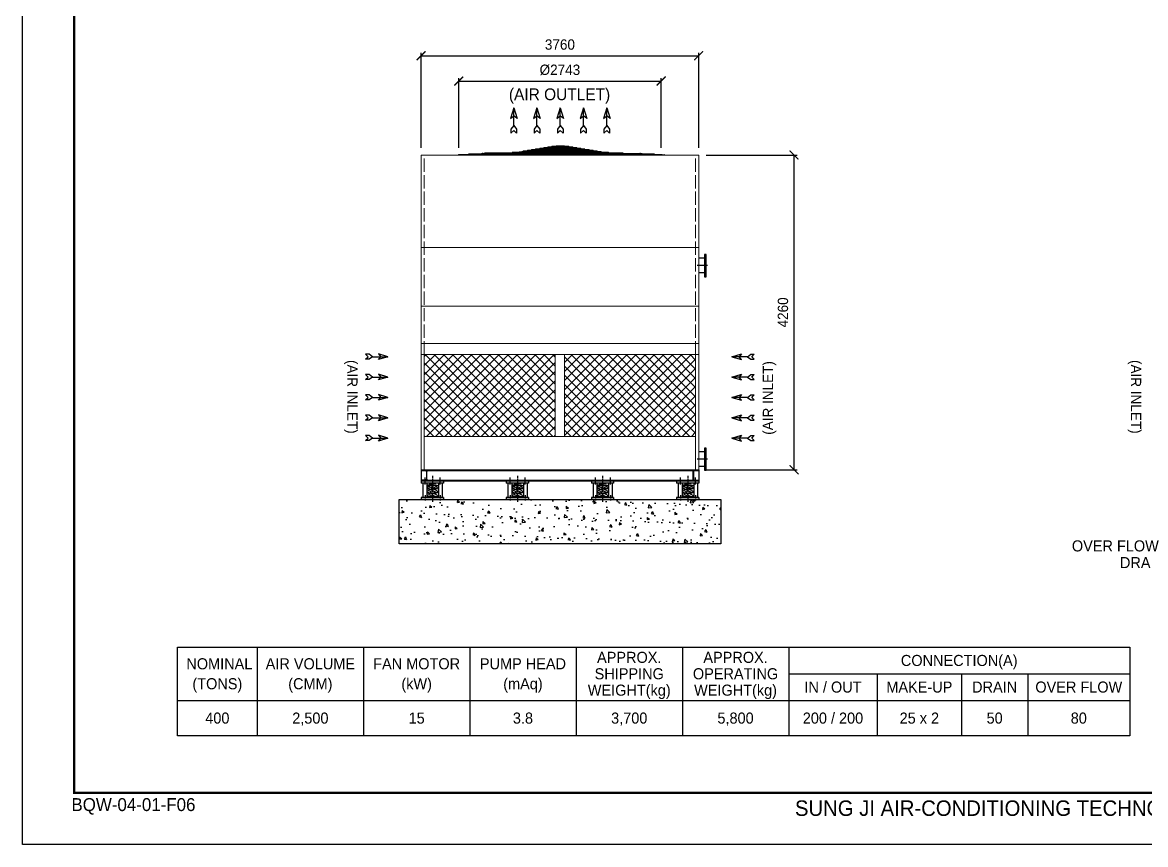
# Model space of a CAD drawing. Header units: millimetres. Extents: x 153008 to 191610, y 0 to 20795.
# Drawn here: x 162203 to 177417, y 0 to 11128 of the extents above; entities that cross this region are included whole.
import ezdxf
from ezdxf.enums import TextEntityAlignment as Align

# ---------------------------------------------------------------- set-up
doc = ezdxf.new("R2010")
doc.units = ezdxf.units.MM
doc.header["$LTSCALE"] = 30
doc.header["$MEASUREMENT"] = 0
doc.linetypes.add('CENTER', pattern=[2, 1.25, -0.25, 0.25, -0.25])
doc.linetypes.add('DASHED', pattern=[15, 12, -3])
doc.layers.get('0').update_dxf_attribs({"linetype": 'CONTINUOUS'})
doc.layers.get('DEFPOINTS').update_dxf_attribs({"color": 143, "linetype": 'CONTINUOUS'})
for name, color, linetype in [('4', 2, 'CONTINUOUS'), ('center', 1, 'CENTER'), ('L1_', 7, 'CONTINUOUS'), ('냉각탑', 4, 'CONTINUOUS'), ('냉각탑_box', 1, 'CONTINUOUS'), ('냉각탑_dim', 1, 'CONTINUOUS'), ('냉각탑_form', 1, 'CONTINUOUS'), ('냉각탑_text', 3, 'CONTINUOUS'), ('냉각탑_기초', 23, 'CONTINUOUS'), ('냉각탑_찬넬방진', 1, 'CONTINUOUS')]:
    doc.layers.add(name, color=color, linetype=linetype)
doc.styles.add('HY울릉도L', font='')
doc.styles.add('돋움', font='')
doc.styles.get('HY울릉도L').set_extended_font_data('HY울릉도L')
doc.styles.get('돋움').set_extended_font_data('Dotum')
doc.dimstyles.new('성지DIM', dxfattribs={"dimtxt": 3.5, "dimasz": 3, "dimexe": 1, "dimexo": 2.5, "dimgap": 2, "dimtad": 1, "dimdec": 0, "dimzin": 3, "dimdsep": 46, "dimtxsty": 'HY울릉도L', "dimblk": 'ARCHTICK', "dimcen": -2, "dimclrd": 256, "dimclre": 256, "dimclrt": 7, "dimadec": 0, "dimazin": 0, "dimtfac": 1, "dimtdec": 0, "dimtofl": 0, "dimtmove": 0, "dimatfit": 3, "dimfxl": 0, "dimtolj": 1, "dimtzin": 0, "dimlwe": -1, "dimarcsym": 0})

# ---------------------------------------------------------------- blocks, each defined once
blk = doc.blocks.new('냉각탑form')
at = {"layer": 'DEFPOINTS'}
blk.add_lwpolyline([(0, 297.07), (420.1, 297.07), (420.1, 0), (0, 0)], close=True, dxfattribs=at)
at = {"layer": '냉각탑_form', "const_width": 0.5}
blk.add_lwpolyline([(10, 287.07), (10, 10), (410.1, 10), (410.1, 287.07)], close=True, dxfattribs=at)
at = {"layer": '냉각탑_form', "style": '돋움'}
for s, height, p in [('BQW-04-01-F06', 2.5006, (9.48, 6.47)), ('SUNG JI AIR-CONDITIONING TECHNOLOGY CO. LTD', 3.0007, (149.5, 5.53))]:
    blk.add_text(s, height=height, dxfattribs=at).set_placement(p)
blk = doc.blocks.new('_ArchTick')
at = {"color": 0, "linetype": 'ByBlock', "const_width": 0.15}
blk.add_lwpolyline([(-0.5, -0.5), (0.5, 0.5)], dxfattribs=at)
blk = doc.blocks.new('*D120')
at = {"layer": 'DEFPOINTS', "color": 0, "transparency": 16777216}
for p in [(171364, 9333), (172656, 9333), (171364, 5073)]:
    blk.add_point(p, dxfattribs=at)
at = {"layer": '냉각탑_dim', "transparency": 16777216}
for p, q in [((171464, 9333), (172696, 9333)), ((171464, 5073), (172696, 5073))]:
    blk.add_line(p, q, dxfattribs=at)
at = {"layer": '냉각탑_dim', "lineweight": -2, "transparency": 16777216}
blk.add_line((172656, 5073), (172656, 9333), dxfattribs=at)
at = {"layer": '냉각탑_dim', "lineweight": -2, "transparency": 16777216, "xscale": 120, "yscale": 120, "zscale": 120}
for p, rotation in [((172656, 9333), 90), ((172656, 5073), 270)]:
    blk.add_blockref('_ArchTick', p, dxfattribs=dict(at, rotation=rotation))
at = {"layer": '냉각탑_dim', "color": 7, "transparency": 16777216, "insert": (172506, 7203), "char_height": 140, "attachment_point": 5, "rotation": 90, "style": 'HY울릉도L'}
blk.add_mtext('\\A1;4260', dxfattribs=at)
blk = doc.blocks.new('*D122')
at = {"layer": 'DEFPOINTS', "color": 0, "transparency": 16777216}
for p in [(171364, 10678), (167604, 9333), (171364, 9333)]:
    blk.add_point(p, dxfattribs=at)
at = {"layer": '냉각탑_dim', "transparency": 16777216}
for p, q in [((167604, 9433), (167604, 10718)), ((171364, 9433), (171364, 10718))]:
    blk.add_line(p, q, dxfattribs=at)
at = {"layer": '냉각탑_dim', "lineweight": -2, "transparency": 16777216}
blk.add_line((167604, 10678), (171364, 10678), dxfattribs=at)
at = {"layer": '냉각탑_dim', "lineweight": -2, "transparency": 16777216, "xscale": 120, "yscale": 120, "zscale": 120, "rotation": 180}
blk.add_blockref('_ArchTick', (167604, 10678), dxfattribs=at)
at = {"layer": '냉각탑_dim', "lineweight": -2, "transparency": 16777216, "xscale": 120, "yscale": 120, "zscale": 120}
blk.add_blockref('_ArchTick', (171364, 10678), dxfattribs=at)
at = {"layer": '냉각탑_dim', "color": 7, "transparency": 16777216, "insert": (169484, 10828), "char_height": 140, "attachment_point": 5, "style": 'HY울릉도L'}
blk.add_mtext('\\A1;3760', dxfattribs=at)
blk = doc.blocks.new('*D123')
at = {"layer": 'DEFPOINTS', "color": 0, "transparency": 16777216}
for p in [(170856, 10335), (168113, 9330), (170856, 9330)]:
    blk.add_point(p, dxfattribs=at)
at = {"layer": '냉각탑_dim', "transparency": 16777216}
for p, q in [((168113, 9430), (168113, 10375)), ((170856, 9430), (170856, 10375))]:
    blk.add_line(p, q, dxfattribs=at)
at = {"layer": '냉각탑_dim', "lineweight": -2, "transparency": 16777216}
blk.add_line((168113, 10335), (170856, 10335), dxfattribs=at)
at = {"layer": '냉각탑_dim', "lineweight": -2, "transparency": 16777216, "xscale": 120, "yscale": 120, "zscale": 120, "rotation": 180}
blk.add_blockref('_ArchTick', (168113, 10335), dxfattribs=at)
at = {"layer": '냉각탑_dim', "lineweight": -2, "transparency": 16777216, "xscale": 120, "yscale": 120, "zscale": 120}
blk.add_blockref('_ArchTick', (170856, 10335), dxfattribs=at)
at = {"layer": '냉각탑_dim', "color": 7, "transparency": 16777216, "insert": (169484, 10485), "char_height": 140, "attachment_point": 5, "style": 'HY울릉도L'}
blk.add_mtext('\\A1;Ø2743', dxfattribs=at)
blk = doc.blocks.new('화살표 IN OUT')
at = {"layer": '냉각탑_dim'}
for p, q in [((-323, 43), (-384, 43)), ((-343, 0), (-384, 43)), ((-384, -43), (-343, 0)), ((-266, 0), (-323, 43)), ((-266, 0), (-323, -43)), ((-266, 0), (0, 0)), ((-163, 50), (-122, 0)), ((0, 0), (-163, 50)), ((-163, -50), (-122, 0)), ((0, 0), (-163, -50)), ((-323, -43), (-384, -43))]:
    blk.add_line(p, q, dxfattribs=at)
blk = doc.blocks.new('sdfghj')
at = {"layer": '4', "color": 3, "linetype": 'CENTER'}
blk.add_line((77432, -35928), (77432, -36281), dxfattribs=at)
at = {"layer": 'L1_', "color": 2, "linetype": 'Continuous'}
for p, q in [((77283, -35997), (77283, -36029)), ((77283, -35997), (77584, -35997)), ((77283, -36029), (77584, -36029)), ((77301, -36029), (77351, -36029)), ((77301, -36029), (77301, -36222)), ((77351, -36029), (77351, -36222)), ((77367, -36056), (77367, -36068)), ((77428, -36056), (77367, -36056)), ((77368, -36080), (77419, -36056)), ((77384, -36029), (77384, -36031)), ((77477, -36031), (77384, -36031)), ((77425, -36031), (77425, -36041)), ((77440, -36041), (77425, -36041)), ((77428, -36130), (77428, -36041)), ((77436, -36130), (77436, -36041)), ((77436, -36056), (77496, -36056)), ((77438, -36056), (77436, -36056)), ((77440, -36031), (77440, -36041)), ((77496, -36080), (77444, -36056)), ((77477, -36029), (77477, -36031)), ((77496, -36056), (77496, -36068)), ((77509, -36029), (77562, -36029)), ((77509, -36029), (77509, -36221)), ((77562, -36029), (77562, -36221)), ((77584, -35997), (77584, -36029)), ((77301, -36120), (77301, -36221)), ((77351, -36120), (77351, -36221)), ((77367, -36063), (77395, -36068)), ((77367, -36160), (77426, -36133)), ((77367, -36160), (77406, -36171)), ((77368, -36105), (77428, -36077)), ((77368, -36131), (77428, -36103)), ((77368, -36189), (77422, -36164)), ((77370, -36106), (77407, -36113)), ((77425, -36191), (77378, -36213)), ((77419, -36158), (77391, -36149)), ((77428, -36100), (77393, -36093)), ((77428, -36130), (77436, -36130)), ((77496, -36105), (77436, -36077)), ((77436, -36099), (77471, -36093)), ((77495, -36131), (77436, -36103)), ((77497, -36160), (77438, -36133)), ((77438, -36191), (77485, -36213)), ((77495, -36189), (77442, -36164)), ((77444, -36158), (77473, -36149)), ((77493, -36106), (77457, -36113)), ((77497, -36160), (77458, -36171)), ((77496, -36063), (77469, -36068)), ((77497, -36209), (77497, -36221)), ((77509, -36120), (77509, -36221)), ((77562, -36120), (77562, -36221)), ((77283, -36221), (77584, -36221)), ((77283, -36221), (77283, -36247)), ((77283, -36247), (77584, -36247)), ((77367, -36210), (77367, -36221)), ((77495, -36213), (77367, -36213)), ((77367, -36213), (77493, -36213)), ((77496, -36213), (77368, -36213)), ((77369, -36213), (77497, -36213)), ((77584, -36221), (77584, -36247))]:
    blk.add_line(p, q, dxfattribs=at)
at = {"layer": 'L1_', "color": 1, "linetype": 'CENTER'}
for p, q in [((77327, -36047), (77327, -35949)), ((77531, -36047), (77531, -35949)), ((77327, -36189), (77327, -36261)), ((77531, -36188), (77531, -36260))]:
    blk.add_line(p, q, dxfattribs=at)
at = {"layer": 'L1_', "color": 2, "linetype": 'Continuous'}
for centre, radius, start, end in [((77381, -36092), 18.3, 142.4554, 226.9466), ((77394, -36147), 31.4, 150.8406, 199.726), ((77368, -36157), 3.63, 199.726, 254.389), ((77386, -36200), 21.4, 154.2564, 218.822), ((77369, -36083), 3.63, 114.7395, 142.4554), ((77370, -36134), 3.63, 114.7395, 150.8406), ((77370, -36192), 3.63, 114.7395, 154.2564), ((77371, -36103), 3.63, 226.9466, 260.1342), ((77418, -36162), 3.63, 294.7395, 71.8917), ((77424, -36167), 3.63, 22.2631, 114.7395), ((77400, -36177), 29.3, 330.1371, 22.2631), ((77425, -36130), 3.63, 294.7395, 0), ((77464, -36177), 29.3, 157.7369, 209.8629), ((77440, -36130), 3.63, 180, 245.2605), ((77440, -36167), 3.63, 65.2605, 157.7369), ((77446, -36162), 3.63, 108.1083, 245.2605), ((77493, -36103), 3.63, 279.8658, 313.0534), ((77483, -36092), 18.3, 313.0534, 37.5446), ((77494, -36134), 3.63, 29.1594, 65.2605), ((77494, -36192), 3.63, 25.7436, 65.2605), ((77478, -36200), 21.4, 321.178, 25.7436), ((77494, -36083), 3.63, 37.5446, 65.2605), ((77470, -36147), 31.4, 340.274, 29.1594), ((77496, -36157), 3.63, 285.611, 340.274)]:
    blk.add_arc(centre, radius, start, end, dxfattribs=at)
blk = doc.blocks.new('673467346')
at = {"layer": '냉각탑_찬넬방진', "ltscale": 500}
for p, q in [((254978, 6161), (254978, 6011)), ((254978, 6161), (258738, 6161)), ((254978, 6151), (255039, 6151)), ((255069, 6151), (258649, 6151)), ((258679, 6151), (258738, 6151)), ((254978, 6011), (258738, 6011)), ((255069, 6021), (258649, 6021)), ((258679, 6021), (258738, 6021))]:
    blk.add_line(p, q, dxfattribs=at)
at = {"layer": '냉각탑_찬넬방진'}
for p, q in [((254980, 6151), (255040, 6151)), ((255051, 6139), (255051, 6033)), ((255057, 6033), (255057, 6139)), ((258661, 6033), (258661, 6139)), ((258667, 6139), (258667, 6033)), ((258738, 6151), (258679, 6151)), ((258738, 6161), (258738, 6011)), ((255039, 6021), (254979, 6021)), ((258679, 6021), (258738, 6021))]:
    blk.add_line(p, q, dxfattribs=at)
for centre, start, end in [((255039, 6139), 0, 90), ((255069, 6139), 90, 180), ((258649, 6139), 0, 90), ((258679, 6139), 90, 180), ((255039, 6033), 270, 0), ((255069, 6033), 180, 270), ((258649, 6033), 270, 0), ((258679, 6033), 180, 270)]:
    blk.add_arc(centre, 12, start, end, dxfattribs=at)
blk = doc.blocks.new('4567547')
at = {"layer": '냉각탑', "linetype": 'Continuous', "lineweight": 15}
for p, q in [((174737, 16630), (174706, 16626)), ((174744, 16630), (174714, 16626)), ((174746, 16630), (174716, 16626)), ((175211, 16637), (174740, 16637)), ((174767, 16630), (174740, 16626)), ((174771, 16630), (174744, 16626)), ((174744, 16630), (174746, 16630)), ((174760, 16629), (174749, 16629)), ((174767, 16630), (174771, 16630)), ((174798, 16629), (174773, 16629)), ((174773, 16626), (174792, 16629)), ((174804, 16630), (174782, 16626)), ((174815, 16641), (174784, 16637)), ((174810, 16632), (174788, 16628)), ((174820, 16643), (174789, 16639)), ((174822, 16643), (174792, 16639)), ((174804, 16632), (174810, 16632)), ((174835, 16643), (174808, 16639)), ((174811, 16628), (174827, 16631)), ((174839, 16643), (174812, 16639)), ((174849, 16631), (174812, 16631)), ((174815, 16643), (174816, 16643)), ((175133, 16650), (174818, 16650)), ((174820, 16643), (174822, 16643)), ((174827, 16642), (174825, 16642)), ((174835, 16643), (174839, 16643)), ((174860, 16643), (174837, 16639)), ((174853, 16632), (174837, 16628)), ((174853, 16642), (174841, 16642)), ((174865, 16643), (174843, 16639)), ((174860, 16632), (174844, 16628)), ((174853, 16632), (174860, 16632)), ((174860, 16643), (174865, 16643)), ((174908, 16631), (174861, 16631)), ((174861, 16628), (174872, 16631)), ((174894, 16654), (174862, 16650)), ((174896, 16654), (174865, 16650)), ((174866, 16639), (174882, 16642)), ((174898, 16654), (174867, 16650)), ((174887, 16642), (174867, 16642)), ((174903, 16654), (174875, 16650)), ((174892, 16643), (174876, 16639)), ((174907, 16654), (174879, 16650)), ((174899, 16643), (174883, 16639)), ((174915, 16654), (174892, 16650)), ((174892, 16643), (174899, 16643)), ((174894, 16654), (174894, 16654)), ((175054, 16661), (174897, 16661)), ((174897, 16661), (175054, 16661)), ((174921, 16654), (174898, 16650)), ((174899, 16639), (174910, 16642)), ((174928, 16642), (174900, 16642)), ((174910, 16632), (174902, 16628)), ((174918, 16632), (174910, 16628)), ((174910, 16632), (174918, 16632)), ((174931, 16654), (174915, 16650)), ((174972, 16631), (174918, 16631)), ((174918, 16628), (174924, 16631)), ((174938, 16654), (174922, 16650)), ((174930, 16643), (174922, 16639)), ((174926, 16653), (174923, 16653)), ((174923, 16652), (174923, 16653)), ((174938, 16643), (174930, 16639)), ((174930, 16643), (174938, 16643)), ((174938, 16650), (174940, 16650)), ((174938, 16639), (174944, 16642)), ((174972, 16642), (174939, 16642)), ((174948, 16653), (174940, 16653)), ((174940, 16650), (174940, 16653)), ((174951, 16654), (174942, 16650)), ((174958, 16654), (174950, 16650)), ((174951, 16654), (174958, 16654)), ((174958, 16650), (174959, 16650)), ((174972, 16653), (174959, 16653)), ((174959, 16650), (174959, 16653)), ((174979, 16653), (174992, 16653)), ((174979, 16642), (175012, 16642)), ((174979, 16631), (175033, 16631)), ((174992, 16650), (174992, 16653)), ((174993, 16650), (174992, 16650)), ((174993, 16654), (175001, 16650)), ((175000, 16654), (174993, 16654)), ((175000, 16654), (175009, 16650)), ((175003, 16653), (175011, 16653)), ((175013, 16639), (175007, 16642)), ((175011, 16650), (175011, 16653)), ((175013, 16650), (175011, 16650)), ((175013, 16654), (175029, 16650)), ((175013, 16643), (175021, 16639)), ((175021, 16643), (175013, 16643)), ((175020, 16654), (175036, 16650)), ((175021, 16643), (175029, 16639)), ((175023, 16642), (175051, 16642)), ((175025, 16653), (175028, 16653)), ((175027, 16652), (175028, 16653)), ((175033, 16628), (175027, 16631)), ((175030, 16654), (175053, 16650)), ((175033, 16632), (175041, 16628)), ((175041, 16632), (175033, 16632)), ((175036, 16654), (175059, 16650)), ((175051, 16639), (175040, 16642)), ((175041, 16632), (175049, 16628)), ((175043, 16631), (175090, 16631)), ((175044, 16654), (175072, 16650)), ((175048, 16654), (175076, 16650)), ((175052, 16643), (175068, 16639)), ((175059, 16643), (175052, 16643)), ((175053, 16654), (175084, 16650)), ((175055, 16654), (175086, 16650)), ((175057, 16654), (175057, 16654)), ((175057, 16654), (175089, 16650)), ((175059, 16643), (175075, 16639)), ((175063, 16642), (175084, 16642)), ((175085, 16639), (175069, 16642)), ((175090, 16628), (175079, 16631)), ((175086, 16643), (175108, 16639)), ((175091, 16643), (175086, 16643)), ((175091, 16643), (175114, 16639)), ((175091, 16632), (175107, 16628)), ((175098, 16632), (175091, 16632)), ((175098, 16642), (175110, 16642)), ((175098, 16632), (175113, 16628)), ((175102, 16631), (175139, 16631)), ((175112, 16643), (175139, 16639)), ((175116, 16643), (175112, 16643)), ((175116, 16643), (175143, 16639)), ((175124, 16642), (175126, 16642)), ((175139, 16628), (175124, 16631)), ((175129, 16643), (175159, 16639)), ((175131, 16643), (175129, 16643)), ((175131, 16643), (175161, 16639)), ((175135, 16643), (175135, 16643)), ((175135, 16643), (175167, 16639)), ((175141, 16632), (175163, 16628)), ((175147, 16632), (175141, 16632)), ((175147, 16632), (175169, 16628)), ((175153, 16631), (175178, 16631)), ((175178, 16628), (175159, 16631)), ((175184, 16632), (175180, 16632)), ((175180, 16630), (175207, 16626)), ((175184, 16630), (175211, 16626)), ((175191, 16629), (175202, 16629)), ((175205, 16630), (175234, 16626)), ((175207, 16630), (175205, 16630)), ((175207, 16630), (175236, 16626)), ((175214, 16630), (175245, 16626)), ((173015, 16484), (173015, 16481)), ((173015, 16484), (176977, 16484)), ((173015, 16484), (173015, 16481)), ((173015, 16484), (173015, 16481)), ((173015, 16483), (176977, 16483)), ((173015, 16481), (176977, 16481)), ((173015, 16481), (176977, 16481)), ((176977, 16481), (173015, 16481)), ((173020, 16490), (173229, 16495)), ((173080, 16492), (174846, 16492)), ((174846, 16498), (173209, 16498)), ((173210, 16506), (174847, 16506)), ((173232, 16499), (173229, 16495)), ((173548, 16524), (173457, 16511)), ((173525, 16524), (174848, 16524)), ((174000, 16514), (173764, 16514)), ((174002, 16515), (173771, 16511)), ((174152, 16514), (173984, 16514)), ((173984, 16504), (173986, 16504)), ((174084, 16503), (173987, 16503)), ((174002, 16515), (174004, 16515)), ((174002, 16500), (174023, 16503)), ((174004, 16515), (174039, 16511)), ((174049, 16526), (174024, 16522)), ((174077, 16511), (174040, 16514)), ((174051, 16535), (175408, 16535)), ((174133, 16525), (174051, 16525)), ((174136, 16526), (174054, 16522)), ((174138, 16526), (174056, 16522)), ((174085, 16504), (174065, 16500)), ((174089, 16504), (174069, 16500)), ((174085, 16504), (174089, 16504)), ((174246, 16503), (174090, 16503)), ((174103, 16500), (174123, 16503)), ((174154, 16515), (174132, 16511)), ((174136, 16526), (174138, 16526)), ((174157, 16515), (174136, 16511)), ((174219, 16525), (174139, 16525)), ((174151, 16522), (174173, 16525)), ((174154, 16515), (174157, 16515)), ((174301, 16514), (174159, 16514)), ((174186, 16537), (174160, 16533)), ((174171, 16511), (174190, 16514)), ((174212, 16537), (174187, 16533)), ((174188, 16546), (175378, 16546)), ((174208, 16537), (174188, 16537)), ((174214, 16537), (174189, 16533)), ((174221, 16528), (174200, 16524)), ((174225, 16528), (174204, 16524)), ((174212, 16539), (174214, 16539)), ((174286, 16539), (174215, 16539)), ((174221, 16531), (174225, 16531)), ((174226, 16538), (174247, 16542)), ((174356, 16530), (174227, 16530)), ((174247, 16509), (174230, 16505)), ((174253, 16509), (174236, 16505)), ((174237, 16527), (174256, 16530)), ((174264, 16553), (174238, 16549)), ((174457, 16510), (174253, 16510)), ((174287, 16553), (174262, 16549)), ((174289, 16553), (174264, 16549)), ((174264, 16505), (174280, 16508)), ((174266, 16562), (175160, 16562)), ((174284, 16553), (174266, 16553)), ((174289, 16542), (174267, 16538)), ((174293, 16542), (174271, 16538)), ((174303, 16520), (174286, 16516)), ((174287, 16553), (174289, 16553)), ((174289, 16542), (174293, 16542)), ((174354, 16553), (174291, 16553)), ((174308, 16520), (174291, 16516)), ((174411, 16544), (174295, 16544)), ((174300, 16549), (174321, 16553)), ((174304, 16538), (174323, 16542)), ((174497, 16521), (174309, 16521)), ((174343, 16564), (174316, 16560)), ((174319, 16518), (174335, 16521)), ((174357, 16555), (174334, 16551)), ((174363, 16566), (174337, 16562)), ((174361, 16555), (174338, 16551)), ((174365, 16566), (174339, 16562)), ((174358, 16533), (174341, 16529)), ((174345, 16575), (175137, 16575)), ((174359, 16566), (174345, 16566)), ((174364, 16533), (174346, 16529)), ((174357, 16555), (174361, 16555)), ((174363, 16566), (174365, 16566)), ((174466, 16557), (174363, 16557)), ((174536, 16534), (174365, 16534)), ((174421, 16568), (174367, 16568)), ((174371, 16551), (174390, 16555)), ((174374, 16562), (174396, 16566)), ((174374, 16529), (174389, 16532)), ((174421, 16579), (174393, 16575)), ((174414, 16546), (174396, 16542)), ((174419, 16546), (174401, 16542)), ((174425, 16568), (174402, 16564)), ((174429, 16568), (174406, 16564)), ((174441, 16579), (174414, 16575)), ((174443, 16579), (174416, 16575)), ((174577, 16546), (174423, 16546)), ((174425, 16586), (175107, 16586)), ((174436, 16579), (174425, 16579)), ((174430, 16542), (174446, 16546)), ((174523, 16568), (174433, 16568)), ((174439, 16564), (174459, 16568)), ((174441, 16579), (174443, 16579)), ((174490, 16579), (174445, 16579)), ((174460, 16515), (174448, 16512)), ((174451, 16575), (174472, 16579)), ((174471, 16557), (174453, 16553)), ((174467, 16515), (174455, 16512)), ((174477, 16557), (174458, 16553)), ((174460, 16515), (174467, 16515)), ((174706, 16515), (174468, 16515)), ((174495, 16579), (174471, 16575)), ((174501, 16591), (174473, 16586)), ((174499, 16579), (174475, 16575)), ((174475, 16512), (174486, 16515)), ((174615, 16557), (174478, 16557)), ((174484, 16553), (174500, 16557)), ((174500, 16524), (174488, 16520)), ((174517, 16591), (174489, 16586)), ((174519, 16591), (174491, 16586)), ((174507, 16524), (174494, 16520)), ((174495, 16579), (174499, 16579)), ((174500, 16526), (174507, 16526)), ((174578, 16581), (174501, 16581)), ((174504, 16600), (174859, 16600)), ((174511, 16592), (174504, 16592)), ((174506, 16577), (174525, 16581)), ((174527, 16570), (174507, 16566)), ((174727, 16525), (174507, 16525)), ((174532, 16570), (174513, 16566)), ((174514, 16522), (174525, 16525)), ((174517, 16593), (174519, 16593)), ((174558, 16592), (174521, 16592)), ((174525, 16588), (174547, 16592)), ((174539, 16537), (174527, 16533)), ((174546, 16537), (174533, 16533)), ((174654, 16570), (174534, 16570)), ((174563, 16593), (174538, 16588)), ((174539, 16566), (174555, 16570)), ((174539, 16537), (174546, 16537)), ((174567, 16593), (174542, 16588)), ((174747, 16536), (174547, 16536)), ((174580, 16604), (174551, 16600)), ((174553, 16533), (174564, 16536)), ((174582, 16581), (174562, 16577)), ((174563, 16593), (174567, 16593)), ((174592, 16604), (174564, 16600)), ((174578, 16548), (174565, 16544)), ((174594, 16604), (174566, 16600)), ((174588, 16581), (174568, 16577)), ((174633, 16592), (174569, 16592)), ((174585, 16548), (174572, 16544)), ((174573, 16588), (174592, 16592)), ((174578, 16548), (174585, 16548)), ((175090, 16611), (174583, 16611)), ((174583, 16611), (174861, 16611)), ((174586, 16603), (174583, 16603)), ((174767, 16548), (174586, 16548)), ((174693, 16581), (174589, 16581)), ((174591, 16544), (174602, 16548)), ((174592, 16604), (174594, 16604)), ((174593, 16577), (174609, 16581)), ((174625, 16603), (174597, 16603)), ((174600, 16600), (174621, 16603)), ((174617, 16559), (174604, 16555)), ((174631, 16604), (174606, 16600)), ((174635, 16604), (174610, 16600)), ((174624, 16559), (174611, 16555)), ((174638, 16593), (174617, 16588)), ((174617, 16559), (174624, 16559)), ((175310, 16559), (174622, 16559)), ((174643, 16593), (174623, 16588)), ((174658, 16615), (174629, 16611)), ((174630, 16555), (174641, 16559)), ((174631, 16604), (174635, 16604)), ((174688, 16607), (174637, 16607)), ((174668, 16619), (174639, 16615)), ((174640, 16604), (174659, 16607)), ((174670, 16619), (174641, 16615)), ((174657, 16574), (174643, 16570)), ((174732, 16596), (174645, 16596)), ((174648, 16592), (174664, 16596)), ((174663, 16574), (174650, 16570)), ((174657, 16574), (174663, 16574)), ((175290, 16626), (174661, 16626)), ((175130, 16574), (174664, 16574)), ((174668, 16619), (174670, 16619)), ((174668, 16570), (174679, 16574)), ((174693, 16608), (174672, 16604)), ((174699, 16619), (174673, 16615)), ((174692, 16618), (174673, 16618)), ((174703, 16619), (174677, 16615)), ((174699, 16608), (174678, 16604)), ((174696, 16585), (174682, 16581)), ((174703, 16585), (174689, 16581)), ((174696, 16585), (174703, 16585)), ((174699, 16619), (174703, 16619)), ((174771, 16607), (174700, 16607)), ((174706, 16519), (174700, 16515)), ((174702, 16604), (174718, 16607)), ((175110, 16585), (174704, 16585)), ((174743, 16618), (174705, 16618)), ((174706, 16615), (174726, 16618)), ((174706, 16519), (174714, 16519)), ((175227, 16518), (174706, 16518)), ((174707, 16581), (174718, 16585)), ((174714, 16519), (174708, 16515)), ((174718, 16515), (174724, 16518)), ((174735, 16597), (174721, 16592)), ((174727, 16530), (174721, 16526)), ((174749, 16619), (174727, 16615)), ((174727, 16530), (174735, 16530)), ((175206, 16529), (174727, 16529)), ((174742, 16597), (174728, 16592)), ((174735, 16530), (174728, 16526)), ((174754, 16619), (174733, 16615)), ((174735, 16597), (174742, 16597)), ((174739, 16526), (174744, 16529)), ((174747, 16541), (174741, 16537)), ((175100, 16596), (174743, 16596)), ((174745, 16592), (174756, 16596)), ((174747, 16541), (174755, 16541)), ((175187, 16540), (174747, 16540)), ((174755, 16541), (174749, 16537)), ((174810, 16618), (174756, 16618)), ((174757, 16615), (174773, 16618)), ((174759, 16537), (174764, 16540)), ((174774, 16608), (174760, 16604)), ((174768, 16552), (174761, 16548)), ((174781, 16608), (174767, 16604)), ((175170, 16552), (174767, 16552)), ((174768, 16552), (174775, 16552)), ((174775, 16552), (174769, 16548)), ((174774, 16608), (174781, 16608)), ((174779, 16548), (174784, 16552)), ((174788, 16563), (174781, 16559)), ((174867, 16607), (174782, 16607)), ((174784, 16604), (174795, 16607)), ((174788, 16565), (174795, 16565)), ((174795, 16565), (174789, 16561)), ((174814, 16621), (174799, 16617)), ((174799, 16561), (174804, 16565)), ((174808, 16576), (174801, 16572)), ((174820, 16621), (174805, 16617)), ((174808, 16576), (174815, 16576)), ((174815, 16576), (174809, 16572)), ((174814, 16621), (174820, 16621)), ((174834, 16576), (174817, 16576)), ((174818, 16572), (174824, 16576)), ((174828, 16587), (174821, 16583)), ((174888, 16620), (174822, 16620)), ((174822, 16617), (174833, 16620)), ((174828, 16587), (174835, 16587)), ((174835, 16587), (174829, 16583)), ((174838, 16583), (174844, 16587)), ((174848, 16598), (174841, 16594)), ((174846, 16492), (175101, 16492)), ((174847, 16506), (175100, 16506)), ((175101, 16498), (174847, 16498)), ((174848, 16598), (174855, 16598)), ((174848, 16524), (175115, 16524)), ((174858, 16600), (174849, 16594)), ((175096, 16597), (174853, 16597)), ((174853, 16597), (175096, 16597)), ((174975, 16609), (174868, 16609)), ((174890, 16621), (174882, 16617)), ((174897, 16621), (174889, 16617)), ((174890, 16621), (174897, 16621)), ((174972, 16620), (174898, 16620)), ((174898, 16617), (174904, 16620)), ((174975, 16609), (175083, 16609)), ((174979, 16620), (175053, 16620)), ((175053, 16617), (175047, 16620)), ((175054, 16621), (175061, 16617)), ((175061, 16621), (175054, 16621)), ((175061, 16621), (175069, 16617)), ((175063, 16620), (175129, 16620)), ((175084, 16609), (175168, 16609)), ((175368, 16611), (175090, 16611)), ((175445, 16598), (175090, 16598)), ((175524, 16586), (175094, 16586)), ((175602, 16575), (175095, 16575)), ((175096, 16598), (175102, 16594)), ((175103, 16598), (175096, 16598)), ((175096, 16596), (175208, 16596)), ((175681, 16562), (175096, 16562)), ((175097, 16585), (175247, 16585)), ((175759, 16548), (175097, 16548)), ((175098, 16572), (175286, 16572)), ((175896, 16535), (175098, 16535)), ((175099, 16559), (175326, 16559)), ((176183, 16524), (175099, 16524)), ((175100, 16554), (175175, 16554)), ((176431, 16506), (175100, 16506)), ((175101, 16540), (175195, 16540)), ((175989, 16498), (175101, 16498)), ((176870, 16492), (175101, 16492)), ((175102, 16529), (175216, 16529)), ((175103, 16598), (175110, 16594)), ((175103, 16518), (175237, 16518)), ((175112, 16583), (175107, 16587)), ((175116, 16587), (175122, 16583)), ((175123, 16587), (175116, 16587)), ((175129, 16617), (175117, 16620)), ((175117, 16576), (175134, 16576)), ((175123, 16587), (175130, 16583)), ((175132, 16572), (175127, 16576)), ((175131, 16621), (175146, 16617)), ((175137, 16621), (175131, 16621)), ((175136, 16576), (175142, 16572)), ((175143, 16576), (175136, 16576)), ((175137, 16621), (175152, 16617)), ((175141, 16618), (175195, 16618)), ((175143, 16576), (175150, 16572)), ((175152, 16561), (175147, 16565)), ((175167, 16606), (175156, 16609)), ((175156, 16565), (175162, 16561)), ((175163, 16565), (175156, 16565)), ((175163, 16565), (175170, 16561)), ((175172, 16550), (175167, 16554)), ((175170, 16610), (175184, 16606)), ((175177, 16610), (175170, 16610)), ((175176, 16554), (175182, 16550)), ((175183, 16554), (175176, 16554)), ((175177, 16608), (175191, 16604)), ((175194, 16615), (175178, 16618)), ((175180, 16605), (175250, 16605)), ((175183, 16552), (175190, 16548)), ((175184, 16548), (175365, 16548)), ((175192, 16537), (175187, 16540)), ((175206, 16592), (175194, 16596)), ((175196, 16541), (175202, 16537)), ((175203, 16541), (175196, 16541)), ((175197, 16619), (175218, 16615)), ((175202, 16619), (175224, 16615)), ((175203, 16541), (175210, 16537)), ((175204, 16536), (175404, 16536)), ((175212, 16526), (175206, 16529)), ((175208, 16618), (175246, 16618)), ((175209, 16597), (175223, 16592)), ((175216, 16597), (175209, 16597)), ((175216, 16597), (175230, 16592)), ((175216, 16530), (175222, 16526)), ((175224, 16530), (175216, 16530)), ((175219, 16594), (175306, 16594)), ((175222, 16523), (175442, 16523)), ((175224, 16530), (175230, 16526)), ((175245, 16615), (175225, 16618)), ((175233, 16515), (175227, 16518)), ((175248, 16602), (175233, 16605)), ((175244, 16581), (175233, 16585)), ((175237, 16519), (175243, 16515)), ((175244, 16519), (175237, 16519)), ((175243, 16512), (176551, 16512)), ((175244, 16517), (175251, 16513)), ((175248, 16617), (175274, 16613)), ((175252, 16617), (175248, 16617)), ((175248, 16583), (175262, 16579)), ((175255, 16583), (175248, 16583)), ((175252, 16617), (175278, 16613)), ((175252, 16606), (175273, 16602)), ((175255, 16583), (175269, 16579)), ((175258, 16616), (175278, 16616)), ((175258, 16606), (175279, 16602)), ((175258, 16581), (175362, 16581)), ((175263, 16605), (175314, 16605)), ((175283, 16568), (175272, 16572)), ((175281, 16617), (175310, 16613)), ((175283, 16617), (175281, 16617)), ((175283, 16617), (175312, 16613)), ((175303, 16590), (175287, 16594)), ((175287, 16572), (175301, 16568)), ((175294, 16572), (175287, 16572)), ((175292, 16615), (175322, 16611)), ((175311, 16602), (175292, 16605)), ((175294, 16572), (175308, 16568)), ((175295, 16570), (175415, 16570)), ((175308, 16593), (175328, 16588)), ((175321, 16555), (175310, 16559)), ((175313, 16593), (175333, 16588)), ((175320, 16606), (175316, 16606)), ((175316, 16604), (175341, 16600)), ((175318, 16592), (175382, 16592)), ((175320, 16604), (175345, 16600)), ((175326, 16603), (175354, 16603)), ((175327, 16559), (175340, 16555)), ((175333, 16559), (175327, 16559)), ((175351, 16600), (175330, 16603)), ((175333, 16559), (175347, 16555)), ((175333, 16557), (175471, 16557)), ((175357, 16577), (175342, 16581)), ((175360, 16544), (175349, 16548)), ((175358, 16604), (175356, 16604)), ((175356, 16604), (175385, 16600)), ((175358, 16604), (175387, 16600)), ((175378, 16588), (175359, 16592)), ((175363, 16581), (175383, 16577)), ((175365, 16603), (175368, 16603)), ((175366, 16548), (175379, 16544)), ((175373, 16548), (175366, 16548)), ((175369, 16581), (175388, 16577)), ((175371, 16604), (175400, 16600)), ((175371, 16579), (175448, 16579)), ((175372, 16546), (175526, 16546)), ((175373, 16548), (175386, 16544)), ((175384, 16593), (175409, 16588)), ((175388, 16593), (175384, 16593)), ((175386, 16593), (175410, 16588)), ((175398, 16533), (175387, 16536)), ((175391, 16590), (175428, 16590)), ((175410, 16566), (175394, 16570)), ((175424, 16586), (175402, 16590)), ((175403, 16537), (175416, 16533)), ((175410, 16537), (175403, 16537)), ((175410, 16535), (175422, 16531)), ((175411, 16534), (175582, 16534)), ((175417, 16568), (175436, 16564)), ((175422, 16568), (175441, 16564)), ((175443, 16575), (175424, 16579)), ((175435, 16520), (175424, 16523)), ((175426, 16568), (175516, 16568)), ((175432, 16591), (175430, 16591)), ((175430, 16591), (175458, 16586)), ((175432, 16591), (175460, 16586)), ((175438, 16590), (175445, 16590)), ((175442, 16524), (175454, 16520)), ((175449, 16524), (175442, 16524)), ((175447, 16591), (176097, 16498)), ((175464, 16553), (175449, 16557)), ((175449, 16524), (175461, 16520)), ((175450, 16579), (175474, 16575)), ((175454, 16579), (175450, 16579)), ((175450, 16521), (175637, 16521)), ((175454, 16579), (175478, 16575)), ((175458, 16579), (175504, 16579)), ((175474, 16509), (175463, 16512)), ((175472, 16557), (175491, 16553)), ((175498, 16575), (175477, 16579)), ((175478, 16557), (175496, 16553)), ((175481, 16557), (175584, 16557)), ((175482, 16513), (175494, 16509)), ((175489, 16513), (175482, 16513)), ((175489, 16513), (175501, 16509)), ((175489, 16510), (175694, 16510)), ((175509, 16564), (175490, 16568)), ((175519, 16542), (175503, 16546)), ((175508, 16579), (175506, 16579)), ((175506, 16579), (175533, 16575)), ((175508, 16579), (175535, 16575)), ((175513, 16579), (175524, 16579)), ((175518, 16568), (175541, 16564)), ((175522, 16568), (175545, 16564)), ((175526, 16579), (175554, 16575)), ((175526, 16568), (175580, 16568)), ((175528, 16546), (175546, 16542)), ((175533, 16546), (175551, 16542)), ((175536, 16544), (175652, 16544)), ((175572, 16564), (175551, 16568)), ((175576, 16553), (175557, 16557)), ((175573, 16531), (175558, 16534)), ((175584, 16568), (175582, 16568)), ((175582, 16568), (175608, 16564)), ((175583, 16535), (175601, 16531)), ((175584, 16568), (175610, 16564)), ((175590, 16557), (175586, 16557)), ((175586, 16557), (175609, 16553)), ((175588, 16568), (175602, 16568)), ((175589, 16535), (175606, 16531)), ((175590, 16557), (175612, 16553)), ((175590, 16532), (175720, 16532)), ((175593, 16555), (175656, 16555)), ((175604, 16566), (175631, 16562)), ((175628, 16518), (175612, 16521)), ((175643, 16540), (175624, 16544)), ((175647, 16551), (175625, 16555)), ((175639, 16522), (175656, 16518)), ((175644, 16522), (175661, 16518)), ((175645, 16518), (175788, 16518)), ((175658, 16544), (175654, 16544)), ((175654, 16544), (175676, 16540)), ((175660, 16555), (175658, 16555)), ((175658, 16555), (175683, 16551)), ((175658, 16544), (175680, 16540)), ((175660, 16555), (175685, 16551)), ((175660, 16541), (175731, 16541)), ((175663, 16555), (175681, 16555)), ((175683, 16507), (175667, 16510)), ((175683, 16555), (175709, 16551)), ((175710, 16529), (175690, 16532)), ((175694, 16511), (175711, 16507)), ((175721, 16540), (175700, 16544)), ((175700, 16511), (175717, 16507)), ((175701, 16505), (176784, 16505)), ((175725, 16530), (175722, 16530)), ((175722, 16530), (175743, 16526)), ((175725, 16530), (175747, 16526)), ((175728, 16527), (175807, 16527)), ((175735, 16541), (175733, 16541)), ((175733, 16541), (175758, 16537)), ((175735, 16541), (175760, 16537)), ((175738, 16541), (175759, 16541)), ((175776, 16515), (175757, 16518)), ((175761, 16541), (175787, 16537)), ((175796, 16526), (175774, 16529)), ((175793, 16519), (175789, 16519)), ((175789, 16517), (175810, 16513)), ((175793, 16517), (175814, 16513)), ((175795, 16516), (176186, 16516)), ((175811, 16528), (175809, 16528)), ((175809, 16528), (175891, 16524)), ((175811, 16528), (175893, 16524)), ((175814, 16527), (175896, 16527)), ((175844, 16502), (175824, 16505)), ((175862, 16506), (175858, 16506)), ((175858, 16506), (175878, 16502)), ((175862, 16506), (175882, 16502)), ((175863, 16505), (176434, 16505)), ((175870, 16513), (175907, 16516)), ((175898, 16528), (175923, 16524)), ((175999, 16522), (175908, 16513)), ((175970, 16498), (175924, 16505)), ((175945, 16517), (175943, 16517)), ((175945, 16515), (176176, 16511)), ((175947, 16514), (176182, 16514)), ((175949, 16481), (176650, 16481)), ((175963, 16506), (175961, 16506)), ((175961, 16499), (176888, 16492)), ((175963, 16499), (176888, 16492)), ((175964, 16498), (176432, 16498)), ((176511, 16515), (176535, 16511)), ((176931, 16490), (176722, 16495)), ((176760, 16499), (176763, 16495)), ((176977, 16484), (176977, 16481)), ((176977, 16484), (176977, 16481))]:
    blk.add_line(p, q, dxfattribs=at)
at = {"layer": '냉각탑', "linetype": 'Continuous', "lineweight": 15, "flags": 128}
for points in [[(174737, 16630), (174737, 16630), (174738, 16629)], [(174860, 16632), (174860, 16632), (174860, 16631), (174861, 16631), (174861, 16631)], [(174896, 16654), (174897, 16654), (174898, 16654)], [(174898, 16654), (174898, 16654), (174899, 16654)], [(174899, 16643), (174899, 16642), (174900, 16642), (174900, 16642)], [(174903, 16654), (174906, 16654), (174907, 16654)], [(174915, 16654), (174918, 16654), (174921, 16654)], [(174918, 16632), (174918, 16632), (174918, 16631), (174918, 16631), (174918, 16631)], [(174931, 16654), (174933, 16654), (174938, 16654)], [(174938, 16654), (174938, 16654), (174939, 16653), (174940, 16653), (174940, 16653)], [(174938, 16643), (174938, 16643), (174938, 16642), (174939, 16642)], [(174958, 16654), (174958, 16654), (174959, 16653), (174959, 16653), (174959, 16653)], [(174993, 16654), (174993, 16654), (174992, 16653), (174992, 16653), (174992, 16653)], [(175013, 16654), (175013, 16654), (175012, 16653), (175011, 16653), (175011, 16653)], [(175013, 16643), (175013, 16643), (175013, 16642), (175012, 16642)], [(175020, 16654), (175017, 16654), (175013, 16654)], [(175036, 16654), (175033, 16654), (175030, 16654)], [(175033, 16632), (175033, 16632), (175033, 16631), (175033, 16631), (175033, 16631)], [(175048, 16654), (175045, 16654), (175044, 16654)], [(175052, 16643), (175052, 16642), (175051, 16642), (175051, 16642)], [(175053, 16654), (175053, 16654), (175052, 16654)], [(175055, 16654), (175053, 16654), (175053, 16654)], [(175091, 16632), (175091, 16632), (175091, 16631), (175090, 16631), (175090, 16631)], [(175214, 16630), (175214, 16630), (175213, 16629)], [(173232, 16499), (173233, 16498), (173233, 16498)], [(173481, 16515), (173482, 16515), (173482, 16514)], [(173986, 16504), (173987, 16503), (173987, 16503)], [(174004, 16515), (174005, 16514), (174006, 16514)], [(174049, 16526), (174050, 16526), (174051, 16525)], [(174089, 16504), (174090, 16503), (174090, 16503)], [(174138, 16526), (174139, 16526), (174140, 16526)], [(174157, 16515), (174158, 16515), (174159, 16514)], [(174186, 16537), (174186, 16537), (174188, 16537)], [(174225, 16531), (174226, 16531), (174227, 16531)], [(174247, 16509), (174249, 16509), (174253, 16509)], [(174253, 16509), (174253, 16508), (174254, 16508)], [(174303, 16520), (174305, 16520), (174308, 16520)], [(174308, 16520), (174309, 16520), (174310, 16519)], [(174358, 16533), (174361, 16533), (174364, 16533)], [(174361, 16555), (174362, 16555), (174363, 16555), (174363, 16555)], [(174364, 16533), (174364, 16533), (174365, 16533)], [(174365, 16566), (174366, 16566), (174367, 16566), (174367, 16566)], [(174416, 16546), (174418, 16546), (174421, 16546)], [(174421, 16546), (174422, 16546), (174423, 16546), (174423, 16546)], [(174423, 16579), (174424, 16579), (174425, 16579), (174425, 16579)], [(174427, 16568), (174428, 16568), (174431, 16568)], [(174467, 16515), (174467, 16515), (174468, 16515)], [(174471, 16557), (174473, 16557), (174477, 16557)], [(174477, 16557), (174477, 16557), (174478, 16557)], [(174507, 16526), (174507, 16526), (174507, 16525)], [(174527, 16570), (174528, 16570), (174532, 16570)], [(174532, 16570), (174533, 16570), (174534, 16570), (174534, 16570)], [(174546, 16537), (174546, 16537), (174547, 16537)], [(174582, 16581), (174585, 16581), (174588, 16581)], [(174585, 16548), (174585, 16548), (174586, 16548), (174586, 16548)], [(174624, 16559), (174625, 16559), (174625, 16559), (174625, 16559)], [(174638, 16597), (174639, 16597), (174643, 16597)], [(174663, 16574), (174664, 16574), (174664, 16574), (174665, 16574)], [(174693, 16608), (174695, 16608), (174699, 16608)], [(174714, 16519), (174714, 16518), (174714, 16518)], [(174735, 16530), (174735, 16530), (174735, 16529), (174735, 16529)], [(174742, 16597), (174742, 16596), (174743, 16596), (174743, 16596)], [(174749, 16619), (174750, 16619), (174754, 16619)], [(174755, 16541), (174755, 16541), (174755, 16540), (174756, 16541)], [(174775, 16552), (174776, 16552), (174776, 16552), (174776, 16552)], [(174781, 16608), (174782, 16607), (174782, 16607), (174783, 16607)], [(174795, 16565), (174795, 16565), (174796, 16565), (174796, 16565)], [(174815, 16576), (174815, 16576), (174816, 16576), (174816, 16576)], [(174835, 16587), (174835, 16587), (174836, 16587), (174836, 16587)], [(174897, 16621), (174897, 16620), (174898, 16620), (174898, 16620)], [(175054, 16621), (175053, 16620), (175053, 16620), (175053, 16620)], [(175116, 16587), (175116, 16587), (175115, 16587), (175115, 16587)], [(175136, 16576), (175135, 16576), (175135, 16576), (175135, 16576)], [(175156, 16565), (175155, 16565), (175155, 16565), (175155, 16565)], [(175170, 16610), (175169, 16609), (175169, 16609), (175168, 16609)], [(175176, 16554), (175175, 16554), (175175, 16554), (175175, 16554)], [(175196, 16541), (175196, 16541), (175195, 16540), (175195, 16541)], [(175202, 16619), (175201, 16619), (175197, 16619)], [(175209, 16597), (175209, 16596), (175208, 16596), (175208, 16596)], [(175216, 16530), (175216, 16530), (175216, 16529), (175216, 16529)], [(175237, 16519), (175237, 16518), (175236, 16518)], [(175258, 16606), (175256, 16606), (175252, 16606)], [(175287, 16572), (175287, 16572), (175286, 16572), (175286, 16572)], [(175313, 16595), (175312, 16595), (175308, 16595)], [(175327, 16559), (175326, 16559), (175326, 16559), (175326, 16559)], [(175369, 16581), (175366, 16581), (175363, 16581)], [(175366, 16548), (175366, 16548), (175365, 16548), (175365, 16548)], [(175405, 16537), (175405, 16537), (175404, 16537)], [(175417, 16570), (175416, 16570), (175415, 16570), (175415, 16570)], [(175422, 16568), (175420, 16568), (175417, 16568)], [(175442, 16524), (175442, 16524), (175441, 16523)], [(175472, 16557), (175472, 16557), (175471, 16557)], [(175478, 16557), (175476, 16557), (175472, 16557)], [(175482, 16513), (175482, 16512), (175481, 16512)], [(175522, 16568), (175521, 16568), (175518, 16568)], [(175526, 16579), (175525, 16579), (175524, 16579), (175523, 16579)], [(175528, 16546), (175527, 16546), (175526, 16546), (175526, 16546)], [(175533, 16546), (175531, 16546), (175528, 16546)], [(175582, 16568), (175581, 16568), (175580, 16568), (175580, 16568)], [(175583, 16535), (175582, 16535), (175582, 16535)], [(175589, 16535), (175586, 16535), (175583, 16535)], [(175586, 16557), (175585, 16557), (175584, 16557), (175584, 16557)], [(175639, 16522), (175638, 16522), (175637, 16521)], [(175644, 16522), (175642, 16522), (175639, 16522)], [(175694, 16511), (175694, 16510), (175693, 16510)], [(175700, 16511), (175697, 16511), (175694, 16511)], [(175722, 16533), (175721, 16533), (175720, 16533)], [(175761, 16541), (175761, 16541), (175759, 16541)], [(175789, 16519), (175789, 16519), (175788, 16518)], [(175809, 16528), (175808, 16528), (175807, 16528)], [(175858, 16506), (175857, 16505), (175857, 16505)], [(175898, 16528), (175897, 16528), (175896, 16527)], [(175943, 16517), (175942, 16516), (175941, 16517)], [(175961, 16506), (175960, 16505), (175960, 16505)], [(176511, 16515), (176510, 16515), (176509, 16514)], [(176760, 16499), (176759, 16498), (176758, 16498)]]:
    blk.add_lwpolyline(points, dxfattribs=at)
at = {"layer": '냉각탑', "linetype": 'Continuous', "lineweight": 15}
for centre, radius, start, end in [((174740, 16633), 3.93, 90, 224.8074), ((174749, 16632), 3.49, 222.3777, 275.7695), ((174773, 16632), 3.07, 218.3693, 274.0667), ((174812, 16633), 2.27, 209.6738, 274.3747), ((174818, 16646), 3.93, 90, 222.6344), ((174824, 16645), 3.34, 218.5009, 277.1424), ((174841, 16645), 3.01, 216.1667, 271.695), ((174867, 16644), 2.17, 204.8514, 276.5247), ((174897, 16657), 3.93, 90, 220.8067), ((174909, 16655), 2.53, 209.5953, 263.5179), ((174923, 16655), 2.43, 205.4412, 269.6636), ((175028, 16655), 2.43, 270.3364, 334.5588), ((175042, 16655), 2.53, 276.4821, 330.4047), ((175054, 16657), 3.93, 319.1933, 90), ((175084, 16644), 2.17, 263.4753, 335.1486), ((175110, 16645), 3.01, 268.305, 323.8333), ((175126, 16645), 3.34, 262.8576, 321.4991), ((175133, 16646), 3.93, 317.3656, 90), ((175139, 16633), 2.27, 265.6253, 330.3262), ((175178, 16634), 3.07, 265.9333, 321.6307), ((175202, 16632), 3.49, 264.2305, 317.6223), ((175211, 16633), 3.93, 315.1926, 90), ((173020, 16486), 3.93, 90, 223.4467), ((173233, 16502), 3.93, 90, 252.2353), ((173482, 16518), 3.93, 90, 248.4977), ((174051, 16529), 3.93, 90, 245.153), ((174188, 16540), 3.93, 90, 242.0827), ((174215, 16541), 2.41, 232.5031, 282.8787), ((174266, 16556), 3.93, 90, 239.2098), ((174266, 16555), 2.66, 231.9986, 279.5458), ((174291, 16555), 2.59, 231.2351, 282.0738), ((174295, 16543), 1.93, 228.849, 281.7422), ((174345, 16570), 3.93, 90, 236.5), ((174344, 16569), 2.98, 232.2093, 276.8618), ((174425, 16583), 3.93, 90, 233.9296), ((174433, 16570), 2.22, 224.6195, 282.5526), ((174445, 16581), 2.69, 225.6167, 281.114), ((174501, 16583), 2.4, 223.9054, 279.8718), ((174504, 16596), 3.93, 90, 231.482), ((174504, 16595), 3.04, 226.5509, 277.3742), ((174521, 16595), 3.59, 229.7689, 271.5196), ((174569, 16594), 2.43, 220.8814, 279.3614), ((174583, 16607), 3.93, 90, 229.1468), ((174582, 16606), 3.7, 228.3322, 273.5608), ((174589, 16583), 2.21, 221.3017, 273.1809), ((174597, 16606), 3.57, 227.2198, 271.2611), ((174637, 16608), 2.97, 223.1748, 273.5199), ((174645, 16598), 2.24, 218.3305, 273.1954), ((174661, 16622), 3.93, 90, 226.9197), ((174661, 16622), 3.91, 226.5784, 270.5926), ((174673, 16621), 3.6, 224.9457, 274.3361), ((174700, 16609), 2.23, 215.2562, 273.6944), ((174705, 16621), 3.07, 220.9693, 271.714), ((174704, 16586), 1.4, 207.6192, 269.2984), ((174756, 16620), 2.26, 212.4741, 273.4022), ((174822, 16621), 1.54, 197.8969, 269.0096), ((174868, 16596), 13.1, 90, 180.0235), ((175083, 16596), 13.1, 5, 90), ((175129, 16621), 1.54, 270.9904, 342.1031), ((175195, 16620), 2.26, 266.5978, 327.5259), ((175246, 16621), 3.07, 268.286, 319.0307), ((175247, 16584), 1.4, 270.7016, 332.3808), ((175250, 16607), 2.23, 266.3056, 324.7438), ((175278, 16619), 3.6, 265.6639, 315.0543), ((175290, 16620), 3.93, 313.0803, 90), ((175290, 16620), 3.91, 269.4074, 313.4216), ((175306, 16596), 2.24, 266.8046, 321.6695), ((175314, 16608), 2.97, 266.4801, 316.8252), ((175354, 16606), 3.57, 268.7389, 312.7802), ((175362, 16583), 2.21, 266.8191, 318.6983), ((175368, 16607), 3.93, 310.8532, 90), ((175368, 16606), 3.7, 266.4392, 311.6678), ((175382, 16594), 2.43, 260.6386, 319.1186), ((175428, 16593), 3.59, 268.4804, 310.2311), ((175445, 16594), 3.93, 308.518, 90), ((175445, 16593), 3.04, 262.6258, 313.4491), ((175448, 16581), 2.4, 260.1282, 316.0946), ((175504, 16581), 2.69, 258.886, 314.3833), ((175516, 16570), 2.22, 257.4474, 315.3805), ((175524, 16583), 3.93, 306.0704, 90), ((175602, 16572), 3.93, 303.5, 90), ((175602, 16571), 2.98, 263.1382, 307.7907), ((175652, 16545), 1.93, 258.2578, 311.151), ((175656, 16557), 2.59, 257.9262, 308.7649), ((175681, 16558), 3.93, 300.7902, 90), ((175681, 16557), 2.66, 260.4542, 308.0014), ((175732, 16543), 2.41, 257.1213, 307.4969), ((175759, 16544), 3.93, 297.9173, 90), ((175896, 16531), 3.93, 294.847, 90), ((176509, 16518), 3.93, 291.5023, 90), ((176758, 16502), 3.93, 287.7647, 90), ((176972, 16486), 3.93, 316.5533, 90)]:
    blk.add_arc(centre, radius, start, end, dxfattribs=at)
blk = doc.blocks.new('A$C747319C1')
at = {"layer": '냉각탑_기초', "ltscale": 30}
h = blk.add_hatch(dxfattribs=at)
h.set_pattern_fill('AR-CONC', color=256, scale=50, angle=-90, style=0)
h.set_pattern_definition([(320, (118577.86, 1170.8), (-31.3761, -358.6301), [37.5, -412.5]), (265, (118577.86, 1170.8), (376.0961, 69.3757), [30, -330]), (10.45144, (118575.25, 1140.92), (344.72, -289.2544), [31.8701, -350.5711]), (316.1842, (118677.86, 1170.8), (-82.7596, -533.6207), [56.25, -618.75]), (6.63564, (118670.97, 1126.34), (487.0593, -467.331), [47.8052, -525.857]), (261.18416, (118677.86, 1170.8), (487.0593, -467.331), [45, -495]), (291, (118652.86, 1120.8), (-201.30945, -298.4535), [37.5, -412.5]), (236, (118652.86, 1120.8), (362.575, -121.6577), [30, -330]), (341.45144, (118636.1, 1095.94), (161.2656, -420.1112), [31.8701, -350.5711]), (307.5, (118577.86, 1170.81), (166.44693, -6.07993), [0, -326, 0, -335, 0, -331.25]), (277.5, (118577.86, 1170.8), (197.20586, -131.53477), [0, -191, 0, -318.5, 0, -126.25]), (237.5, (118577.86, 1282.31), (-11.27744, -266.91122), [0, -125, 0, -390, 0, -517.5]), (227.5, (118577.86, 1332.3), (50.0525, -291.5931), [0, -162.5, 0, -259, 0, -367.5])])
h.paths.add_polyline_path([(4360, 0), (0, 0), (0, 600), (4360, 600)])
blk.add_lwpolyline([(4360, 0), (0, 0), (0, 600), (4360, 600)], close=True, dxfattribs=at)

msp = doc.modelspace()

# ---------------------------------------------------------------- hatches: boundary and pattern name
at = {"ltscale": 500}
h = msp.add_hatch(dxfattribs=at)
h.set_pattern_fill('ANSI37', color=256, scale=700)
h.set_pattern_definition([(45, (-19744.48, -1727.61), (-61.871843, 61.871843), []), (135, (-19744.48, -1727.61), (-61.871843, -61.871843), [])])
h.paths.add_polyline_path([(169421.7, 6632.5), (167646.2, 6632.5), (167646.2, 5522.5), (169421.7, 5522.5)])
h.paths.add_polyline_path([(169546.7, 6632.5), (169546.7, 5522.5), (171322.2, 5522.5), (171322.2, 6632.5)])

# ---------------------------------------------------------------- linework, layer by layer
at = {"lineweight": 18, "ltscale": 500}
for p, q in [((167604.2, 9332.5), (171364.2, 9332.5)), ((167604.2, 5072.5), (167604.2, 9332.5)), ((171364.2, 9332.5), (171364.2, 5072.5)), ((167604.2, 8082.5), (171364.2, 8082.5)), ((167604.2, 7289.5), (171364.2, 7289.5)), ((171364.2, 6782.5), (167604.2, 6782.5)), ((171364.2, 6632.5), (167604.2, 6632.5)), ((167604.2, 5072.5), (167604.2, 6632.5)), ((167646.2, 5072.5), (167646.2, 6632.5)), ((169421.7, 6632.5), (169546.7, 6632.5)), ((169421.7, 6632.5), (169421.7, 5522.5)), ((169546.7, 5522.5), (169546.7, 6632.5)), ((171322.2, 5072.5), (171322.2, 6632.5)), ((169421.7, 5522.5), (167646.2, 5522.5)), ((169421.7, 5522.5), (169546.7, 5522.5)), ((171322.2, 5522.5), (169546.7, 5522.5)), ((171364.2, 5072.5), (167604.2, 5072.5))]:
    msp.add_line(p, q, dxfattribs=at)
at = {"color": 5, "linetype": 'DASHED', "lineweight": 9, "ltscale": 0.5}
for p, q in [((167646.2, 6632.5), (167646.2, 9332.5)), ((171322.2, 6632.5), (171322.2, 9332.5))]:
    msp.add_line(p, q, dxfattribs=at)
at = {"color": 3}
for p, q in [((171444.2, 7936.5), (171364.2, 7936.5)), ((171444.2, 7736.5), (171364.2, 7736.5)), ((171444.2, 5317.5), (171364.2, 5317.5)), ((171444.2, 5117.5), (171364.2, 5117.5))]:
    msp.add_line(p, q, dxfattribs=at)
for points in [[(171464.2, 7986.5), (171444.2, 7986.5), (171444.2, 7686.5), (171464.2, 7686.5)], [(171464.2, 5367.5), (171444.2, 5367.5), (171444.2, 5067.5), (171464.2, 5067.5)]]:
    msp.add_lwpolyline(points, close=True, dxfattribs=at)
at = {"layer": 'center', "linetype": 'CENTER', "ltscale": 50}
for p, q in [((171484.2, 7836.5), (171344.2, 7836.5)), ((171484.2, 5217.5), (171344.2, 5217.5))]:
    msp.add_line(p, q, dxfattribs=at)
at = {"layer": '냉각탑_box'}
for p, q in [((165383.2, 2671.6), (165383.2, 1471.6)), ((166823.2, 2671.6), (166823.2, 1471.6)), ((168263.2, 2671.6), (168263.2, 1471.6)), ((169703.2, 2671.6), (169703.2, 1471.6)), ((171143.2, 2671.6), (171143.2, 1471.6)), ((172583.2, 2671.6), (172583.2, 1471.6)), ((172583.2, 2311.6), (177203.2, 2311.6)), ((173783.2, 2311.6), (173783.2, 1471.6)), ((174923.2, 2311.6), (174923.2, 1471.6)), ((175823.2, 2311.6), (175823.2, 1471.6)), ((164303.2, 1951.6), (177203.2, 1951.6))]:
    msp.add_line(p, q, dxfattribs=at)
msp.add_lwpolyline([(164303.2, 2671.6), (177203.2, 2671.6), (177203.2, 1471.6), (164303.2, 1471.6)], close=True, dxfattribs=at)

# ---------------------------------------------------------------- block references
at = {"xscale": 0.70452, "yscale": 0.70452, "zscale": 0.70452}
msp.add_blockref('4567547', (46215.9, -2278.6), dxfattribs=at)
msp.add_blockref('673467346', (-87374.1, -1088.6))
at = {"color": 0, "linetype": 'Continuous', "xscale": -1}
for p in [(245188.5, 40919.1), (246340.8, 40919.1), (247494.8, 40919.1), (248647.1, 40919.1)]:
    msp.add_blockref('sdfghj', p, dxfattribs=at)
at = {"ltscale": 500}
msp.add_blockref('A$C747319C1', (167304.2, 4072.5), dxfattribs=at)
at = {"layer": '냉각탑_dim', "xscale": 0.9000000000014552, "yscale": 0.9000000000014552, "zscale": 0.9000000000014552, "rotation": 90}
for p in [(168857.7, 9974.2), (169172.7, 9974.2), (169487.7, 9974.2), (169802.7, 9974.2), (170117.7, 9974.2)]:
    msp.add_blockref('화살표 IN OUT', p, dxfattribs=at)
at = {"layer": '냉각탑_dim'}
for p, xscale, yscale, zscale in [((167154.2, 6603.8), 0.7875000000021828, 0.7875000000021828, 0.7875000000021828), ((171814.2, 6603.8), -0.7875000000021828, 0.7874999999985448, 0.7875), ((167154.2, 6328.2), 0.7875000000021828, 0.7875000000021828, 0.7875000000021828), ((171814.2, 6328.2), -0.7875000000021828, 0.7874999999985448, 0.7875), ((167154.2, 6052.5), 0.7875000000021828, 0.7875000000021828, 0.7875000000021828), ((171814.2, 6052.5), -0.7875000000021828, 0.7874999999985448, 0.7875), ((167154.2, 5776.9), 0.7875000000021828, 0.7875000000021828, 0.7875000000021828), ((171814.2, 5776.9), -0.7875000000021828, 0.7874999999985448, 0.7875), ((167154.2, 5501.3), 0.7875000000021828, 0.7875000000021828, 0.7875000000021828), ((171814.2, 5501.3), -0.7875000000021828, 0.7874999999985448, 0.7875)]:
    msp.add_blockref('화살표 IN OUT', p, dxfattribs=dict(at, xscale=xscale, yscale=yscale, zscale=zscale))
at = {"layer": '냉각탑_form', "xscale": 70, "yscale": 70, "zscale": 70}
msp.add_blockref('냉각탑form', (162203.1, 0), dxfattribs=at)

# ---------------------------------------------------------------- texts
at = {"layer": '냉각탑_text', "style": '돋움'}
for s, height, p in [('(AIR OUTLET)', 160, (169479, 10155.4)), ('APPROX.', 150, (170423.2, 2533.6)), ('APPROX.', 150, (170423.2, 2533.6)), ('APPROX.', 150, (171863.2, 2533.6)), ('APPROX.', 150, (171863.2, 2533.6)), (' NOMINAL', 150, (164843.2, 2446.6)), ('AIR VOLUME', 150, (166103.2, 2446.6)), ('AIR VOLUME', 150, (166103.2, 2446.6)), ('FAN MOTOR', 150, (167543.2, 2446.6)), ('FAN MOTOR', 150, (167543.2, 2446.6)), ('PUMP HEAD', 150, (168983.2, 2446.6)), ('PUMP HEAD', 150, (168983.2, 2446.6)), ('CONNECTION(A)', 150, (174893.2, 2491.6)), ('CONNECTION(A)', 150, (174893.2, 2491.6)), ('SHIPPING', 150, (170423.2, 2311.6)), ('OPERATING', 150, (171863.2, 2311.6)), ('(TONS)', 150, (164843.2, 2176.6)), ('(CMM)', 150, (166103.2, 2176.6)), ('(kW)', 150, (167543.2, 2176.6)), ('(mAq)', 150, (168983.2, 2176.6)), ('WEIGHT(kg)', 150, (170423.2, 2089.6)), ('WEIGHT(kg)', 150, (171863.2, 2089.6)), ('IN / OUT', 150, (173183.2, 2131.6)), ('MAKE-UP', 150, (174353.2, 2131.6)), ('DRAIN', 150, (175373.2, 2131.6)), ('OVER FLOW', 150, (176513.2, 2131.6)), ('400', 150, (164843.2, 1711.6)), ('2,500', 150, (166103.2, 1711.6)), ('15', 150, (167543.2, 1711.6)), ('3.8', 150, (168983.2, 1711.6)), ('3,700', 150, (170423.2, 1711.6)), ('5,800', 150, (171863.2, 1711.6)), ('200 / 200', 150, (173183.2, 1711.6)), ('25 x 2', 150, (174353.2, 1711.6)), ('50', 150, (175373.2, 1711.6)), ('80', 150, (176513.2, 1711.6))]:
    msp.add_text(s, height=height, dxfattribs=at).set_placement(p, align=Align.MIDDLE_CENTER)
for rotation, p in [(270, (166672, 6060.1)), (270, (177288.7, 6060.1)), (90, (172302.3, 6045))]:
    msp.add_text('(AIR INLET)', height=140, rotation=rotation, dxfattribs=at).set_placement(p, align=Align.MIDDLE_CENTER)
for s, p in [('OVER FLOW', (176419.7, 4042.3)), ('DRAIN', (177070.8, 3816.3))]:
    msp.add_text(s, height=150, dxfattribs=at).set_placement(p, align=Align.MIDDLE_LEFT)

# ---------------------------------------------------------------- dimensions: what is measured, and where the dimension line sits
at = {"layer": '냉각탑_dim'}
dim = msp.add_linear_dim(base=(171364.2, 10677.8), p1=(167604.2, 9332.5), p2=(171364.2, 9332.5), dimstyle='성지DIM', override={"dimscale": 40}, dxfattribs=at)
dim.commit()
dim.dimension.update_dxf_attribs({"geometry": '*D122', "text_midpoint": (169484.2, 10827.8)})
dim = msp.add_linear_dim(base=(170855.7, 10335.4), p1=(168112.7, 9329.9), p2=(170855.7, 9329.9), text='Ø<>', dimstyle='성지DIM', override={"dimscale": 40}, dxfattribs=at)
dim.commit()
dim.dimension.update_dxf_attribs({"geometry": '*D123', "text_midpoint": (169484.2, 10485.4)})
dim = msp.add_linear_dim(base=(172656.3, 9332.5), p1=(171364.2, 5072.5), p2=(171364.2, 9332.5), angle=90, dimstyle='성지DIM', override={"dimscale": 40}, dxfattribs=at)
dim.commit()
dim.dimension.update_dxf_attribs({"geometry": '*D120', "text_midpoint": (172506.3, 7202.5)})

doc.saveas('drawing.dxf')
